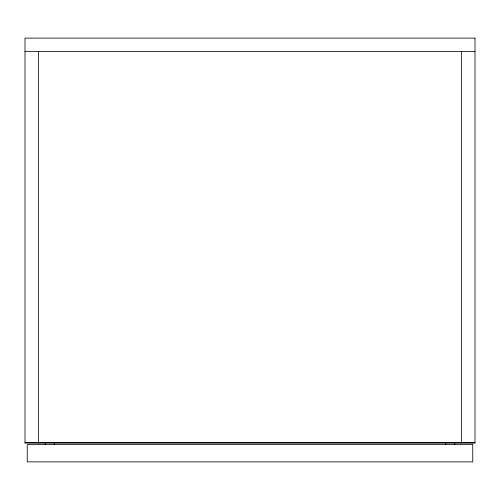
<?xml version="1.0" encoding="UTF-8"?>
<svg xmlns="http://www.w3.org/2000/svg" width="500" height="500" viewBox="0 0 500 500"><rect width="100%" height="100%" fill="white"/><g stroke="black" fill="none" stroke-linecap="round" stroke-linejoin="round"><path stroke-width="0.75" d="M25 51.625L475 51.625M25 442.375L475 442.375M461.5 51.625L461.5 443.125M454.75 443.062L454.75 444.625M445.75 442.375L445.75 444.625M54.25 442.375L54.25 444.625M45.25 443.062L45.25 444.625M38.5 51.625L38.5 443.125M475 38.125L25 38.125L25 443.125L475 443.125L475 38.125M472.75 444.625L27.25 444.625L27.25 461.875L472.75 461.875L472.75 444.625"/></g></svg>
